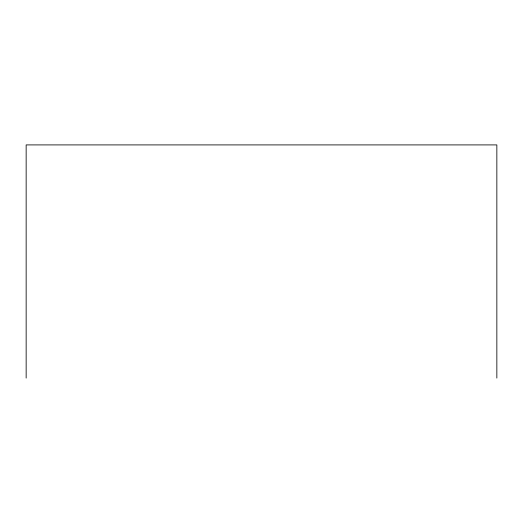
<?xml version="1.0" encoding="UTF-8"?>
<svg xmlns="http://www.w3.org/2000/svg" width="523" height="523" viewBox="0 0 523 523"><rect width="100%" height="100%" fill="white"/><g stroke="black" fill="none" stroke-linecap="round" stroke-linejoin="round"><path stroke-width="0.78" d="M496.85 378.09L496.85 144.91L26.15 144.91L26.15 378.09"/></g></svg>
